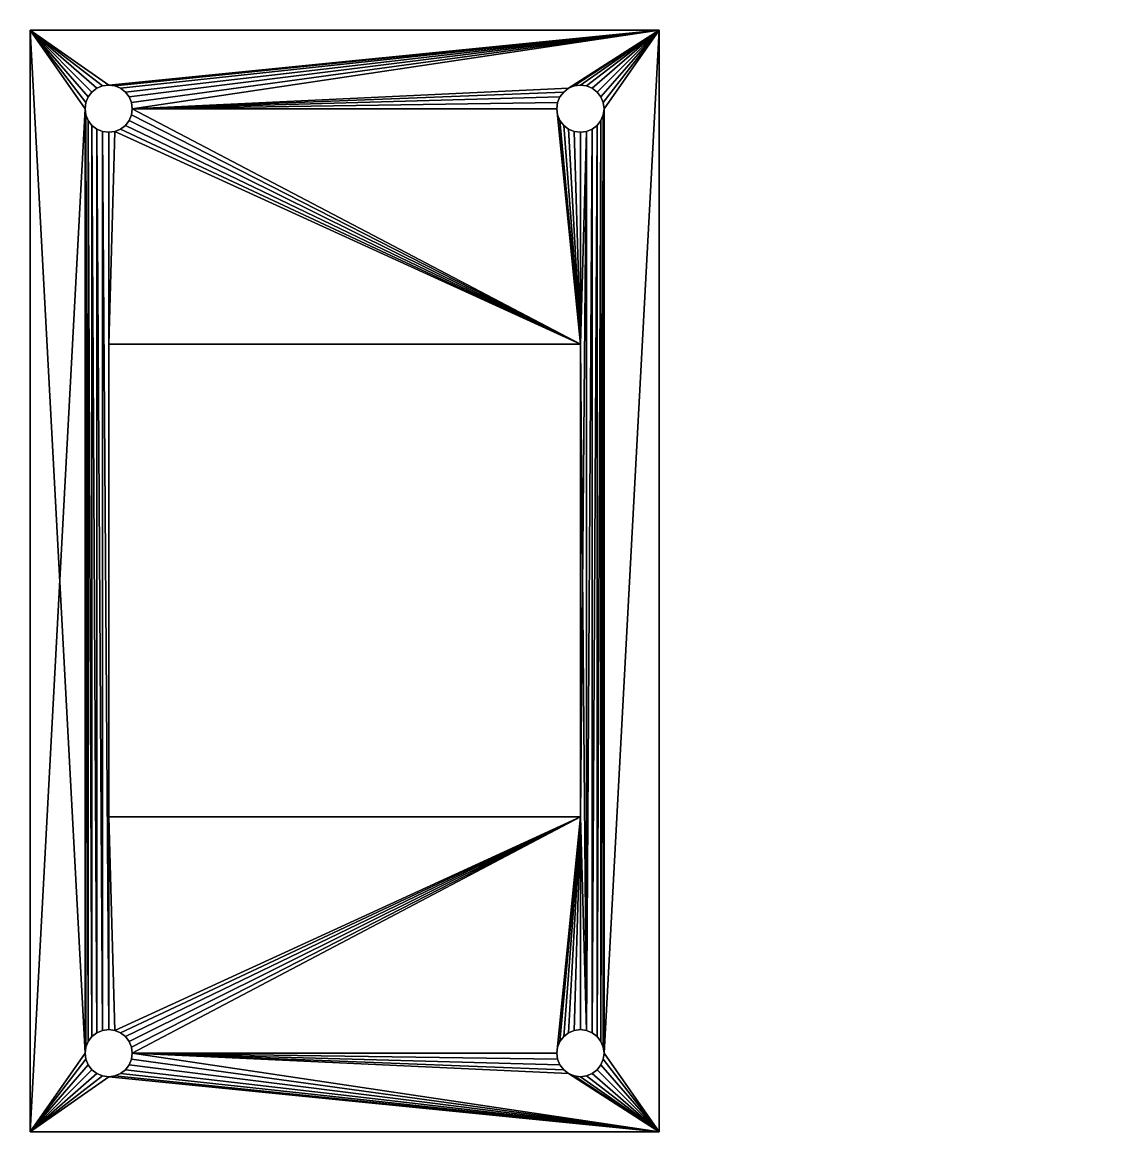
# Model space of a CAD drawing. Header units: metres. Extents: x 0 to 683, y 0 to 667.
# Drawn here: x 613.5 to 682.9, y 213 to 283.5 of the extents above; entities that cross this region are included whole.
import ezdxf

# ---------------------------------------------------------------- set-up
doc = ezdxf.new("R2010")
doc.units = ezdxf.units.M

msp = doc.modelspace()

# ---------------------------------------------------------------- meshes
at = {"layer": 'Extruder Support 2'}
mesh = msp.add_polyface(dxfattribs=at)
corners = [(619.388, 219.449, 0), (619, 233.031, 0), (619, 219.5, 0), (649, 233.031, 0), (619.75, 219.299, 0), (620.061, 219.061, 0), (620.299, 218.75, 0), (620.449, 218.388, 0), (620.5, 218, 0), (647.5, 218, 0), (647.551, 218.388, 0), (647.701, 218.75, 0), (647.939, 219.061, 0), (648.25, 219.299, 0), (648.612, 219.449, 0), (649, 219.5, 0), (649.388, 219.449, 0), (649, 263.064, 0), (649.388, 276.583, 0), (649.75, 276.732, 0), (649.75, 219.299, 0), (650.061, 276.971, 0), (650.061, 219.061, 0), (650.299, 277.281, 0), (650.299, 218.75, 0), (650.449, 277.643, 0), (650.449, 218.388, 0), (650.5, 278.031, 0), (650.5, 218, 0), (614, 213, 0), (617.5, 218, 0), (614, 283.031, 0), (617.551, 217.612, 0), (617.701, 217.25, 0), (617.939, 216.939, 0), (618.25, 216.701, 0), (618.612, 216.551, 0), (619, 216.5, 0), (654, 213, 0), (619.388, 216.551, 0), (619.75, 216.701, 0), (620.061, 216.939, 0), (620.299, 217.25, 0), (620.449, 217.612, 0), (648.25, 216.701, 0), (647.939, 216.939, 0), (647.701, 217.25, 0), (647.551, 217.612, 0), (648.612, 216.551, 0), (649, 216.5, 0), (649.388, 216.551, 0), (649.75, 216.701, 0), (650.061, 216.939, 0), (650.299, 217.25, 0), (650.449, 217.612, 0), (619, 279.531, 0), (654, 283.031, 0), (618.612, 279.48, 0), (618.25, 279.331, 0), (617.939, 279.092, 0), (617.701, 278.781, 0), (617.551, 278.42, 0), (617.5, 278.031, 0), (619.388, 279.48, 0), (619.75, 279.331, 0), (620.061, 279.092, 0), (620.299, 278.781, 0), (620.449, 278.42, 0), (620.5, 278.031, 0), (648.25, 279.331, 0), (647.939, 279.092, 0), (647.701, 278.781, 0), (647.551, 278.42, 0), (647.5, 278.031, 0), (648.612, 279.48, 0), (649, 279.531, 0), (649.388, 279.48, 0), (649.75, 279.331, 0), (650.061, 279.092, 0), (650.299, 278.781, 0), (650.449, 278.42, 0), (617.551, 218.388, 0), (617.551, 277.643, 0), (617.701, 218.75, 0), (617.701, 277.281, 0), (617.939, 219.061, 0), (617.939, 276.971, 0), (618.25, 219.299, 0), (618.25, 276.732, 0), (618.612, 219.449, 0), (618.612, 276.583, 0), (619, 276.531, 0), (619, 263.064, 0), (619.388, 276.583, 0), (619.75, 276.732, 0), (620.061, 276.971, 0), (620.299, 277.281, 0), (620.449, 277.643, 0), (647.551, 277.643, 0), (647.701, 277.281, 0), (647.939, 276.971, 0), (648.25, 276.732, 0), (648.612, 276.583, 0), (649, 276.531, 0)]
mesh.append_faces([[corners[k] for k in face] for face in [(0, 1, 2), (1, 0, 3), (3, 16, 17), (18, 16, 19), (19, 20, 21), (21, 22, 23), (23, 24, 25), (25, 26, 27), (29, 30, 31), (30, 29, 32), (32, 29, 33), (33, 29, 34), (34, 29, 35), (35, 29, 36), (36, 29, 37), (37, 38, 39), (39, 38, 40), (40, 38, 41), (41, 38, 42), (42, 38, 43), (43, 38, 8), (44, 38, 48), (48, 38, 49), (49, 38, 50), (50, 38, 51), (51, 38, 52), (52, 38, 53), (53, 38, 54), (54, 38, 28), (31, 55, 56), (55, 31, 57), (57, 31, 58), (58, 31, 59), (59, 31, 60), (60, 31, 61), (61, 31, 62), (69, 68, 70), (70, 68, 71), (71, 68, 72), (72, 68, 73), (56, 28, 38), (81, 62, 30), (62, 81, 82), (82, 83, 84), (84, 85, 86), (86, 87, 88), (88, 89, 90), (90, 2, 91), (91, 92, 93), (92, 2, 1), (93, 17, 94), (94, 17, 95), (95, 17, 96), (96, 17, 97), (97, 17, 68), (73, 17, 98), (98, 17, 99), (99, 17, 100), (100, 17, 101), (101, 17, 102), (102, 17, 103), (103, 17, 18)]], dxfattribs={"vtx0": -1, "vtx1": -1})
mesh.append_faces([[corners[k] for k in face] for face in [(3, 8, 9), (17, 16, 18), (8, 38, 44), (62, 31, 30), (56, 68, 69), (56, 27, 28), (91, 2, 92), (68, 17, 73)]], dxfattribs={"vtx0": -1, "vtx1": -1, "vtx2": -1})
mesh.append_faces([[corners[k] for k in face] for face in [(3, 0, 4), (3, 4, 5), (3, 5, 6), (3, 6, 7), (3, 7, 8), (3, 9, 10), (3, 10, 11), (3, 11, 12), (3, 12, 13), (3, 13, 14), (3, 14, 15), (3, 15, 16), (19, 16, 20), (21, 20, 22), (23, 22, 24), (25, 24, 26), (27, 26, 28), (37, 29, 38), (8, 44, 45), (8, 45, 46), (8, 46, 47), (8, 47, 9), (56, 55, 63), (56, 63, 64), (56, 64, 65), (56, 65, 66), (56, 66, 67), (56, 67, 68), (56, 69, 74), (56, 74, 75), (56, 75, 76), (56, 76, 77), (56, 77, 78), (56, 78, 79), (56, 79, 80), (56, 80, 27), (82, 81, 83), (84, 83, 85), (86, 85, 87), (88, 87, 89), (90, 89, 2), (93, 92, 17)]], dxfattribs={"vtx0": -1, "vtx2": -1})
mesh = msp.add_polyface(dxfattribs=at)
corners = [(617.5, 278.031, -10), (617.551, 218.388, -10), (617.5, 218, -10), (617.551, 277.643, -10), (617.701, 218.75, -10), (617.701, 277.281, -10), (617.939, 219.061, -10), (617.939, 276.971, -10), (618.25, 219.299, -10), (618.25, 276.732, -10), (618.612, 219.449, -10), (618.612, 276.583, -10), (619, 219.5, -10), (619, 276.531, -10), (619, 263.064, -10), (619.388, 276.583, -10), (649, 263.064, -10), (619.75, 276.732, -10), (620.061, 276.971, -10), (620.299, 277.281, -10), (620.449, 277.643, -10), (620.5, 278.031, -10), (647.5, 278.031, -10), (647.551, 277.643, -10), (647.701, 277.281, -10), (647.939, 276.971, -10), (648.25, 276.732, -10), (648.612, 276.583, -10), (649, 276.531, -10), (649.388, 276.583, -10), (649, 233.031, -10), (614, 283.031, -10), (614, 213, -10), (617.551, 278.42, -10), (617.701, 278.781, -10), (617.939, 279.092, -10), (618.25, 279.331, -10), (618.612, 279.48, -10), (619, 279.531, -10), (654, 283.031, -10), (619.388, 279.48, -10), (619.75, 279.331, -10), (620.061, 279.092, -10), (620.299, 278.781, -10), (620.449, 278.42, -10), (648.25, 279.331, -10), (647.939, 279.092, -10), (647.701, 278.781, -10), (647.551, 278.42, -10), (648.612, 279.48, -10), (649, 279.531, -10), (649.388, 279.48, -10), (649.75, 279.331, -10), (650.061, 279.092, -10), (650.299, 278.781, -10), (650.449, 278.42, -10), (650.5, 278.031, -10), (650.5, 218, -10), (619, 216.5, -10), (654, 213, -10), (618.612, 216.551, -10), (618.25, 216.701, -10), (617.939, 216.939, -10), (617.701, 217.25, -10), (617.551, 217.612, -10), (619.388, 216.551, -10), (619.75, 216.701, -10), (620.061, 216.939, -10), (620.299, 217.25, -10), (620.449, 217.612, -10), (620.5, 218, -10), (648.25, 216.701, -10), (647.939, 216.939, -10), (647.701, 217.25, -10), (647.551, 217.612, -10), (647.5, 218, -10), (648.612, 216.551, -10), (649, 216.5, -10), (649.388, 216.551, -10), (649.75, 216.701, -10), (650.061, 216.939, -10), (650.299, 217.25, -10), (650.449, 217.612, -10), (619, 233.031, -10), (619.388, 219.449, -10), (619.75, 219.299, -10), (620.061, 219.061, -10), (620.299, 218.75, -10), (620.449, 218.388, -10), (647.551, 218.388, -10), (647.701, 218.75, -10), (647.939, 219.061, -10), (648.25, 219.299, -10), (648.612, 219.449, -10), (649, 219.5, -10), (649.388, 219.449, -10), (649.75, 276.732, -10), (649.75, 219.299, -10), (650.061, 276.971, -10), (650.061, 219.061, -10), (650.299, 277.281, -10), (650.299, 218.75, -10), (650.449, 277.643, -10), (650.449, 218.388, -10)]
mesh.append_faces([[corners[k] for k in face] for face in [(1, 3, 4), (4, 5, 6), (6, 7, 8), (8, 9, 10), (10, 11, 12), (14, 15, 16), (16, 29, 30), (31, 0, 32), (0, 31, 33), (33, 31, 34), (34, 31, 35), (35, 31, 36), (36, 31, 37), (37, 31, 38), (38, 39, 40), (40, 39, 41), (41, 39, 42), (42, 39, 43), (43, 39, 44), (44, 39, 21), (45, 39, 49), (49, 39, 50), (50, 39, 51), (51, 39, 52), (52, 39, 53), (53, 39, 54), (54, 39, 55), (55, 39, 56), (32, 58, 59), (58, 32, 60), (60, 32, 61), (61, 32, 62), (62, 32, 63), (63, 32, 64), (64, 32, 2), (71, 70, 72), (72, 70, 73), (73, 70, 74), (74, 70, 75), (59, 57, 39), (12, 83, 84), (83, 12, 14), (84, 30, 85), (85, 30, 86), (86, 30, 87), (87, 30, 88), (88, 30, 70), (75, 30, 89), (89, 30, 90), (90, 30, 91), (91, 30, 92), (92, 30, 93), (93, 30, 94), (94, 30, 95), (95, 96, 97), (97, 98, 99), (99, 100, 101), (101, 102, 103), (103, 56, 57)]], dxfattribs={"vtx0": -1, "vtx1": -1})
mesh.append_faces([[corners[k] for k in face] for face in [(12, 13, 14), (16, 21, 22), (32, 0, 2), (21, 39, 45), (56, 39, 57), (59, 70, 71), (70, 30, 75), (95, 30, 29)]], dxfattribs={"vtx0": -1, "vtx1": -1, "vtx2": -1})
mesh.append_faces([[corners[k] for k in face] for face in [(0, 1, 2), (1, 0, 3), (4, 3, 5), (6, 5, 7), (8, 7, 9), (10, 9, 11), (12, 11, 13), (14, 13, 15), (16, 15, 17), (16, 17, 18), (16, 18, 19), (16, 19, 20), (16, 20, 21), (16, 22, 23), (16, 23, 24), (16, 24, 25), (16, 25, 26), (16, 26, 27), (16, 27, 28), (16, 28, 29), (38, 31, 39), (21, 45, 46), (21, 46, 47), (21, 47, 48), (21, 48, 22), (59, 58, 65), (59, 65, 66), (59, 66, 67), (59, 67, 68), (59, 68, 69), (59, 69, 70), (59, 71, 76), (59, 76, 77), (59, 77, 78), (59, 78, 79), (59, 79, 80), (59, 80, 81), (59, 81, 82), (59, 82, 57), (84, 83, 30), (95, 29, 96), (97, 96, 98), (99, 98, 100), (101, 100, 102), (103, 102, 56)]], dxfattribs={"vtx0": -1, "vtx2": -1})
mesh = msp.add_polyface(dxfattribs=at)
corners = [(614, 283.031, -10), (654, 283.031, 0), (654, 283.031, -10), (614, 283.031, 0)]
mesh.append_faces([[corners[k] for k in face] for face in [(0, 1, 2), (1, 0, 3)]], dxfattribs={"vtx0": -1})
mesh = msp.add_polyface(dxfattribs=at)
corners = [(614, 283.031, 0), (614, 213, -10), (614, 213, 0), (614, 283.031, -10)]
mesh.append_faces([[corners[k] for k in face] for face in [(0, 1, 2), (1, 0, 3)]], dxfattribs={"vtx0": -1})
mesh = msp.add_polyface(dxfattribs=at)
corners = [(654, 213, -10), (654, 283.031, 0), (654, 213, 0), (654, 283.031, -10)]
mesh.append_faces([[corners[k] for k in face] for face in [(0, 1, 2), (1, 0, 3)]], dxfattribs={"vtx0": -1})
mesh = msp.add_polyface(dxfattribs=at)
corners = [(618.25, 279.331, 0), (617.939, 279.092, -10), (618.25, 279.331, -10), (617.939, 279.092, 0)]
mesh.append_faces([[corners[k] for k in face] for face in [(0, 1, 2), (1, 0, 3)]], dxfattribs={"vtx0": -1})
mesh = msp.add_polyface(dxfattribs=at)
corners = [(618.612, 279.48, 0), (618.25, 279.331, -10), (618.612, 279.48, -10), (618.25, 279.331, 0)]
mesh.append_faces([[corners[k] for k in face] for face in [(0, 1, 2), (1, 0, 3)]], dxfattribs={"vtx0": -1})
mesh = msp.add_polyface(dxfattribs=at)
corners = [(619, 279.531, 0), (618.612, 279.48, -10), (619, 279.531, -10), (618.612, 279.48, 0)]
mesh.append_faces([[corners[k] for k in face] for face in [(0, 1, 2), (1, 0, 3)]], dxfattribs={"vtx0": -1})
mesh = msp.add_polyface(dxfattribs=at)
corners = [(619.388, 279.48, 0), (619, 279.531, -10), (619.388, 279.48, -10), (619, 279.531, 0)]
mesh.append_faces([[corners[k] for k in face] for face in [(0, 1, 2), (1, 0, 3)]], dxfattribs={"vtx0": -1})
mesh = msp.add_polyface(dxfattribs=at)
corners = [(619.75, 279.331, 0), (619.388, 279.48, -10), (619.75, 279.331, -10), (619.388, 279.48, 0)]
mesh.append_faces([[corners[k] for k in face] for face in [(0, 1, 2), (1, 0, 3)]], dxfattribs={"vtx0": -1})
mesh = msp.add_polyface(dxfattribs=at)
corners = [(620.061, 279.092, 0), (619.75, 279.331, -10), (620.061, 279.092, -10), (619.75, 279.331, 0)]
mesh.append_faces([[corners[k] for k in face] for face in [(0, 1, 2), (1, 0, 3)]], dxfattribs={"vtx0": -1})
mesh = msp.add_polyface(dxfattribs=at)
corners = [(648.25, 279.331, 0), (647.939, 279.092, -10), (648.25, 279.331, -10), (647.939, 279.092, 0)]
mesh.append_faces([[corners[k] for k in face] for face in [(0, 1, 2), (1, 0, 3)]], dxfattribs={"vtx0": -1})
mesh = msp.add_polyface(dxfattribs=at)
corners = [(648.612, 279.48, 0), (648.25, 279.331, -10), (648.612, 279.48, -10), (648.25, 279.331, 0)]
mesh.append_faces([[corners[k] for k in face] for face in [(0, 1, 2), (1, 0, 3)]], dxfattribs={"vtx0": -1})
mesh = msp.add_polyface(dxfattribs=at)
corners = [(649, 279.531, 0), (648.612, 279.48, -10), (649, 279.531, -10), (648.612, 279.48, 0)]
mesh.append_faces([[corners[k] for k in face] for face in [(0, 1, 2), (1, 0, 3)]], dxfattribs={"vtx0": -1})
mesh = msp.add_polyface(dxfattribs=at)
corners = [(649.388, 279.48, 0), (649, 279.531, -10), (649.388, 279.48, -10), (649, 279.531, 0)]
mesh.append_faces([[corners[k] for k in face] for face in [(0, 1, 2), (1, 0, 3)]], dxfattribs={"vtx0": -1})
mesh = msp.add_polyface(dxfattribs=at)
corners = [(649.75, 279.331, 0), (649.388, 279.48, -10), (649.75, 279.331, -10), (649.388, 279.48, 0)]
mesh.append_faces([[corners[k] for k in face] for face in [(0, 1, 2), (1, 0, 3)]], dxfattribs={"vtx0": -1})
mesh = msp.add_polyface(dxfattribs=at)
corners = [(650.061, 279.092, 0), (649.75, 279.331, -10), (650.061, 279.092, -10), (649.75, 279.331, 0)]
mesh.append_faces([[corners[k] for k in face] for face in [(0, 1, 2), (1, 0, 3)]], dxfattribs={"vtx0": -1})
mesh = msp.add_polyface(dxfattribs=at)
corners = [(617.551, 278.42, -10), (617.701, 278.781, 0), (617.551, 278.42, 0), (617.701, 278.781, -10)]
mesh.append_faces([[corners[k] for k in face] for face in [(0, 1, 2), (1, 0, 3)]], dxfattribs={"vtx0": -1})
mesh = msp.add_polyface(dxfattribs=at)
corners = [(617.701, 278.781, -10), (617.939, 279.092, 0), (617.701, 278.781, 0), (617.939, 279.092, -10)]
mesh.append_faces([[corners[k] for k in face] for face in [(0, 1, 2), (1, 0, 3)]], dxfattribs={"vtx0": -1})
mesh = msp.add_polyface(dxfattribs=at)
corners = [(620.061, 279.092, 0), (620.299, 278.781, -10), (620.299, 278.781, 0), (620.061, 279.092, -10)]
mesh.append_faces([[corners[k] for k in face] for face in [(0, 1, 2), (1, 0, 3)]], dxfattribs={"vtx0": -1})
mesh = msp.add_polyface(dxfattribs=at)
corners = [(620.299, 278.781, 0), (620.449, 278.42, -10), (620.449, 278.42, 0), (620.299, 278.781, -10)]
mesh.append_faces([[corners[k] for k in face] for face in [(0, 1, 2), (1, 0, 3)]], dxfattribs={"vtx0": -1})
mesh = msp.add_polyface(dxfattribs=at)
corners = [(647.551, 278.42, -10), (647.701, 278.781, 0), (647.551, 278.42, 0), (647.701, 278.781, -10)]
mesh.append_faces([[corners[k] for k in face] for face in [(0, 1, 2), (1, 0, 3)]], dxfattribs={"vtx0": -1})
mesh = msp.add_polyface(dxfattribs=at)
corners = [(647.701, 278.781, -10), (647.939, 279.092, 0), (647.701, 278.781, 0), (647.939, 279.092, -10)]
mesh.append_faces([[corners[k] for k in face] for face in [(0, 1, 2), (1, 0, 3)]], dxfattribs={"vtx0": -1})
mesh = msp.add_polyface(dxfattribs=at)
corners = [(650.061, 279.092, 0), (650.299, 278.781, -10), (650.299, 278.781, 0), (650.061, 279.092, -10)]
mesh.append_faces([[corners[k] for k in face] for face in [(0, 1, 2), (1, 0, 3)]], dxfattribs={"vtx0": -1})
mesh = msp.add_polyface(dxfattribs=at)
corners = [(650.299, 278.781, 0), (650.449, 278.42, -10), (650.449, 278.42, 0), (650.299, 278.781, -10)]
mesh.append_faces([[corners[k] for k in face] for face in [(0, 1, 2), (1, 0, 3)]], dxfattribs={"vtx0": -1})
mesh = msp.add_polyface(dxfattribs=at)
corners = [(617.5, 278.031, -10), (617.551, 278.42, 0), (617.5, 278.031, 0), (617.551, 278.42, -10)]
mesh.append_faces([[corners[k] for k in face] for face in [(0, 1, 2), (1, 0, 3)]], dxfattribs={"vtx0": -1})
mesh = msp.add_polyface(dxfattribs=at)
corners = [(617.551, 277.643, -10), (617.5, 278.031, 0), (617.551, 277.643, 0), (617.5, 278.031, -10)]
mesh.append_faces([[corners[k] for k in face] for face in [(0, 1, 2), (1, 0, 3)]], dxfattribs={"vtx0": -1})
mesh = msp.add_polyface(dxfattribs=at)
corners = [(620.449, 278.42, 0), (620.5, 278.031, -10), (620.5, 278.031, 0), (620.449, 278.42, -10)]
mesh.append_faces([[corners[k] for k in face] for face in [(0, 1, 2), (1, 0, 3)]], dxfattribs={"vtx0": -1})
mesh = msp.add_polyface(dxfattribs=at)
corners = [(620.5, 278.031, 0), (620.449, 277.643, -10), (620.449, 277.643, 0), (620.5, 278.031, -10)]
mesh.append_faces([[corners[k] for k in face] for face in [(0, 1, 2), (1, 0, 3)]], dxfattribs={"vtx0": -1})
mesh = msp.add_polyface(dxfattribs=at)
corners = [(647.5, 278.031, -10), (647.551, 278.42, 0), (647.5, 278.031, 0), (647.551, 278.42, -10)]
mesh.append_faces([[corners[k] for k in face] for face in [(0, 1, 2), (1, 0, 3)]], dxfattribs={"vtx0": -1})
mesh = msp.add_polyface(dxfattribs=at)
corners = [(647.551, 277.643, -10), (647.5, 278.031, 0), (647.551, 277.643, 0), (647.5, 278.031, -10)]
mesh.append_faces([[corners[k] for k in face] for face in [(0, 1, 2), (1, 0, 3)]], dxfattribs={"vtx0": -1})
mesh = msp.add_polyface(dxfattribs=at)
corners = [(650.449, 278.42, 0), (650.5, 278.031, -10), (650.5, 278.031, 0), (650.449, 278.42, -10)]
mesh.append_faces([[corners[k] for k in face] for face in [(0, 1, 2), (1, 0, 3)]], dxfattribs={"vtx0": -1})
mesh = msp.add_polyface(dxfattribs=at)
corners = [(650.5, 278.031, 0), (650.449, 277.643, -10), (650.449, 277.643, 0), (650.5, 278.031, -10)]
mesh.append_faces([[corners[k] for k in face] for face in [(0, 1, 2), (1, 0, 3)]], dxfattribs={"vtx0": -1})
mesh = msp.add_polyface(dxfattribs=at)
corners = [(617.701, 277.281, -10), (617.551, 277.643, 0), (617.701, 277.281, 0), (617.551, 277.643, -10)]
mesh.append_faces([[corners[k] for k in face] for face in [(0, 1, 2), (1, 0, 3)]], dxfattribs={"vtx0": -1})
mesh = msp.add_polyface(dxfattribs=at)
corners = [(617.939, 276.971, -10), (617.701, 277.281, 0), (617.939, 276.971, 0), (617.701, 277.281, -10)]
mesh.append_faces([[corners[k] for k in face] for face in [(0, 1, 2), (1, 0, 3)]], dxfattribs={"vtx0": -1})
mesh = msp.add_polyface(dxfattribs=at)
corners = [(620.299, 277.281, 0), (620.061, 276.971, -10), (620.061, 276.971, 0), (620.299, 277.281, -10)]
mesh.append_faces([[corners[k] for k in face] for face in [(0, 1, 2), (1, 0, 3)]], dxfattribs={"vtx0": -1})
mesh = msp.add_polyface(dxfattribs=at)
corners = [(620.449, 277.643, 0), (620.299, 277.281, -10), (620.299, 277.281, 0), (620.449, 277.643, -10)]
mesh.append_faces([[corners[k] for k in face] for face in [(0, 1, 2), (1, 0, 3)]], dxfattribs={"vtx0": -1})
mesh = msp.add_polyface(dxfattribs=at)
corners = [(647.701, 277.281, -10), (647.551, 277.643, 0), (647.701, 277.281, 0), (647.551, 277.643, -10)]
mesh.append_faces([[corners[k] for k in face] for face in [(0, 1, 2), (1, 0, 3)]], dxfattribs={"vtx0": -1})
mesh = msp.add_polyface(dxfattribs=at)
corners = [(647.939, 276.971, -10), (647.701, 277.281, 0), (647.939, 276.971, 0), (647.701, 277.281, -10)]
mesh.append_faces([[corners[k] for k in face] for face in [(0, 1, 2), (1, 0, 3)]], dxfattribs={"vtx0": -1})
mesh = msp.add_polyface(dxfattribs=at)
corners = [(650.299, 277.281, 0), (650.061, 276.971, -10), (650.061, 276.971, 0), (650.299, 277.281, -10)]
mesh.append_faces([[corners[k] for k in face] for face in [(0, 1, 2), (1, 0, 3)]], dxfattribs={"vtx0": -1})
mesh = msp.add_polyface(dxfattribs=at)
corners = [(650.449, 277.643, 0), (650.299, 277.281, -10), (650.299, 277.281, 0), (650.449, 277.643, -10)]
mesh.append_faces([[corners[k] for k in face] for face in [(0, 1, 2), (1, 0, 3)]], dxfattribs={"vtx0": -1})
mesh = msp.add_polyface(dxfattribs=at)
corners = [(617.939, 276.971, -10), (618.25, 276.732, 0), (618.25, 276.732, -10), (617.939, 276.971, 0)]
mesh.append_faces([[corners[k] for k in face] for face in [(0, 1, 2), (1, 0, 3)]], dxfattribs={"vtx0": -1})
mesh = msp.add_polyface(dxfattribs=at)
corners = [(618.25, 276.732, -10), (618.612, 276.583, 0), (618.612, 276.583, -10), (618.25, 276.732, 0)]
mesh.append_faces([[corners[k] for k in face] for face in [(0, 1, 2), (1, 0, 3)]], dxfattribs={"vtx0": -1})
mesh = msp.add_polyface(dxfattribs=at)
corners = [(618.612, 276.583, -10), (619, 276.531, 0), (619, 276.531, -10), (618.612, 276.583, 0)]
mesh.append_faces([[corners[k] for k in face] for face in [(0, 1, 2), (1, 0, 3)]], dxfattribs={"vtx0": -1})
mesh = msp.add_polyface(dxfattribs=at)
corners = [(619, 276.531, -10), (619.388, 276.583, 0), (619.388, 276.583, -10), (619, 276.531, 0)]
mesh.append_faces([[corners[k] for k in face] for face in [(0, 1, 2), (1, 0, 3)]], dxfattribs={"vtx0": -1})
mesh = msp.add_polyface(dxfattribs=at)
corners = [(619.388, 276.583, -10), (619.75, 276.732, 0), (619.75, 276.732, -10), (619.388, 276.583, 0)]
mesh.append_faces([[corners[k] for k in face] for face in [(0, 1, 2), (1, 0, 3)]], dxfattribs={"vtx0": -1})
mesh = msp.add_polyface(dxfattribs=at)
corners = [(619.75, 276.732, -10), (620.061, 276.971, 0), (620.061, 276.971, -10), (619.75, 276.732, 0)]
mesh.append_faces([[corners[k] for k in face] for face in [(0, 1, 2), (1, 0, 3)]], dxfattribs={"vtx0": -1})
mesh = msp.add_polyface(dxfattribs=at)
corners = [(647.939, 276.971, -10), (648.25, 276.732, 0), (648.25, 276.732, -10), (647.939, 276.971, 0)]
mesh.append_faces([[corners[k] for k in face] for face in [(0, 1, 2), (1, 0, 3)]], dxfattribs={"vtx0": -1})
mesh = msp.add_polyface(dxfattribs=at)
corners = [(648.25, 276.732, -10), (648.612, 276.583, 0), (648.612, 276.583, -10), (648.25, 276.732, 0)]
mesh.append_faces([[corners[k] for k in face] for face in [(0, 1, 2), (1, 0, 3)]], dxfattribs={"vtx0": -1})
mesh = msp.add_polyface(dxfattribs=at)
corners = [(648.612, 276.583, -10), (649, 276.531, 0), (649, 276.531, -10), (648.612, 276.583, 0)]
mesh.append_faces([[corners[k] for k in face] for face in [(0, 1, 2), (1, 0, 3)]], dxfattribs={"vtx0": -1})
mesh = msp.add_polyface(dxfattribs=at)
corners = [(649, 276.531, -10), (649.388, 276.583, 0), (649.388, 276.583, -10), (649, 276.531, 0)]
mesh.append_faces([[corners[k] for k in face] for face in [(0, 1, 2), (1, 0, 3)]], dxfattribs={"vtx0": -1})
mesh = msp.add_polyface(dxfattribs=at)
corners = [(649.388, 276.583, -10), (649.75, 276.732, 0), (649.75, 276.732, -10), (649.388, 276.583, 0)]
mesh.append_faces([[corners[k] for k in face] for face in [(0, 1, 2), (1, 0, 3)]], dxfattribs={"vtx0": -1})
mesh = msp.add_polyface(dxfattribs=at)
corners = [(649.75, 276.732, -10), (650.061, 276.971, 0), (650.061, 276.971, -10), (649.75, 276.732, 0)]
mesh.append_faces([[corners[k] for k in face] for face in [(0, 1, 2), (1, 0, 3)]], dxfattribs={"vtx0": -1})
mesh = msp.add_polyface(dxfattribs=at)
corners = [(649, 263.064, 0), (619, 263.064, -10), (649, 263.064, -10), (619, 263.064, 0)]
mesh.append_faces([[corners[k] for k in face] for face in [(0, 1, 2), (1, 0, 3)]], dxfattribs={"vtx0": -1})
mesh = msp.add_polyface(dxfattribs=at)
corners = [(619, 233.031, -10), (619, 263.064, 0), (619, 233.031, 0), (619, 263.064, -10)]
mesh.append_faces([[corners[k] for k in face] for face in [(0, 1, 2), (1, 0, 3)]], dxfattribs={"vtx0": -1})
mesh = msp.add_polyface(dxfattribs=at)
corners = [(649, 263.064, 0), (649, 233.031, -10), (649, 233.031, 0), (649, 263.064, -10)]
mesh.append_faces([[corners[k] for k in face] for face in [(0, 1, 2), (1, 0, 3)]], dxfattribs={"vtx0": -1})
mesh = msp.add_polyface(dxfattribs=at)
corners = [(619, 233.031, -10), (649, 233.031, 0), (649, 233.031, -10), (619, 233.031, 0)]
mesh.append_faces([[corners[k] for k in face] for face in [(0, 1, 2), (1, 0, 3)]], dxfattribs={"vtx0": -1})
mesh = msp.add_polyface(dxfattribs=at)
corners = [(618.612, 219.449, 0), (618.25, 219.299, -10), (618.612, 219.449, -10), (618.25, 219.299, 0)]
mesh.append_faces([[corners[k] for k in face] for face in [(0, 1, 2), (1, 0, 3)]], dxfattribs={"vtx0": -1})
mesh = msp.add_polyface(dxfattribs=at)
corners = [(619, 219.5, 0), (618.612, 219.449, -10), (619, 219.5, -10), (618.612, 219.449, 0)]
mesh.append_faces([[corners[k] for k in face] for face in [(0, 1, 2), (1, 0, 3)]], dxfattribs={"vtx0": -1})
mesh = msp.add_polyface(dxfattribs=at)
corners = [(619.388, 219.449, 0), (619, 219.5, -10), (619.388, 219.449, -10), (619, 219.5, 0)]
mesh.append_faces([[corners[k] for k in face] for face in [(0, 1, 2), (1, 0, 3)]], dxfattribs={"vtx0": -1})
mesh = msp.add_polyface(dxfattribs=at)
corners = [(619.75, 219.299, 0), (619.388, 219.449, -10), (619.75, 219.299, -10), (619.388, 219.449, 0)]
mesh.append_faces([[corners[k] for k in face] for face in [(0, 1, 2), (1, 0, 3)]], dxfattribs={"vtx0": -1})
mesh = msp.add_polyface(dxfattribs=at)
corners = [(648.612, 219.449, 0), (648.25, 219.299, -10), (648.612, 219.449, -10), (648.25, 219.299, 0)]
mesh.append_faces([[corners[k] for k in face] for face in [(0, 1, 2), (1, 0, 3)]], dxfattribs={"vtx0": -1})
mesh = msp.add_polyface(dxfattribs=at)
corners = [(649, 219.5, 0), (648.612, 219.449, -10), (649, 219.5, -10), (648.612, 219.449, 0)]
mesh.append_faces([[corners[k] for k in face] for face in [(0, 1, 2), (1, 0, 3)]], dxfattribs={"vtx0": -1})
mesh = msp.add_polyface(dxfattribs=at)
corners = [(649.388, 219.449, 0), (649, 219.5, -10), (649.388, 219.449, -10), (649, 219.5, 0)]
mesh.append_faces([[corners[k] for k in face] for face in [(0, 1, 2), (1, 0, 3)]], dxfattribs={"vtx0": -1})
mesh = msp.add_polyface(dxfattribs=at)
corners = [(649.75, 219.299, 0), (649.388, 219.449, -10), (649.75, 219.299, -10), (649.388, 219.449, 0)]
mesh.append_faces([[corners[k] for k in face] for face in [(0, 1, 2), (1, 0, 3)]], dxfattribs={"vtx0": -1})
mesh = msp.add_polyface(dxfattribs=at)
corners = [(617.551, 218.388, -10), (617.701, 218.75, 0), (617.551, 218.388, 0), (617.701, 218.75, -10)]
mesh.append_faces([[corners[k] for k in face] for face in [(0, 1, 2), (1, 0, 3)]], dxfattribs={"vtx0": -1})
mesh = msp.add_polyface(dxfattribs=at)
corners = [(617.701, 218.75, -10), (617.939, 219.061, 0), (617.701, 218.75, 0), (617.939, 219.061, -10)]
mesh.append_faces([[corners[k] for k in face] for face in [(0, 1, 2), (1, 0, 3)]], dxfattribs={"vtx0": -1})
mesh = msp.add_polyface(dxfattribs=at)
corners = [(618.25, 219.299, 0), (617.939, 219.061, -10), (618.25, 219.299, -10), (617.939, 219.061, 0)]
mesh.append_faces([[corners[k] for k in face] for face in [(0, 1, 2), (1, 0, 3)]], dxfattribs={"vtx0": -1})
mesh = msp.add_polyface(dxfattribs=at)
corners = [(620.061, 219.061, 0), (619.75, 219.299, -10), (620.061, 219.061, -10), (619.75, 219.299, 0)]
mesh.append_faces([[corners[k] for k in face] for face in [(0, 1, 2), (1, 0, 3)]], dxfattribs={"vtx0": -1})
mesh = msp.add_polyface(dxfattribs=at)
corners = [(620.061, 219.061, 0), (620.299, 218.75, -10), (620.299, 218.75, 0), (620.061, 219.061, -10)]
mesh.append_faces([[corners[k] for k in face] for face in [(0, 1, 2), (1, 0, 3)]], dxfattribs={"vtx0": -1})
mesh = msp.add_polyface(dxfattribs=at)
corners = [(620.299, 218.75, 0), (620.449, 218.388, -10), (620.449, 218.388, 0), (620.299, 218.75, -10)]
mesh.append_faces([[corners[k] for k in face] for face in [(0, 1, 2), (1, 0, 3)]], dxfattribs={"vtx0": -1})
mesh = msp.add_polyface(dxfattribs=at)
corners = [(647.551, 218.388, -10), (647.701, 218.75, 0), (647.551, 218.388, 0), (647.701, 218.75, -10)]
mesh.append_faces([[corners[k] for k in face] for face in [(0, 1, 2), (1, 0, 3)]], dxfattribs={"vtx0": -1})
mesh = msp.add_polyface(dxfattribs=at)
corners = [(647.701, 218.75, -10), (647.939, 219.061, 0), (647.701, 218.75, 0), (647.939, 219.061, -10)]
mesh.append_faces([[corners[k] for k in face] for face in [(0, 1, 2), (1, 0, 3)]], dxfattribs={"vtx0": -1})
mesh = msp.add_polyface(dxfattribs=at)
corners = [(648.25, 219.299, 0), (647.939, 219.061, -10), (648.25, 219.299, -10), (647.939, 219.061, 0)]
mesh.append_faces([[corners[k] for k in face] for face in [(0, 1, 2), (1, 0, 3)]], dxfattribs={"vtx0": -1})
mesh = msp.add_polyface(dxfattribs=at)
corners = [(650.061, 219.061, 0), (649.75, 219.299, -10), (650.061, 219.061, -10), (649.75, 219.299, 0)]
mesh.append_faces([[corners[k] for k in face] for face in [(0, 1, 2), (1, 0, 3)]], dxfattribs={"vtx0": -1})
mesh = msp.add_polyface(dxfattribs=at)
corners = [(650.061, 219.061, 0), (650.299, 218.75, -10), (650.299, 218.75, 0), (650.061, 219.061, -10)]
mesh.append_faces([[corners[k] for k in face] for face in [(0, 1, 2), (1, 0, 3)]], dxfattribs={"vtx0": -1})
mesh = msp.add_polyface(dxfattribs=at)
corners = [(650.299, 218.75, 0), (650.449, 218.388, -10), (650.449, 218.388, 0), (650.299, 218.75, -10)]
mesh.append_faces([[corners[k] for k in face] for face in [(0, 1, 2), (1, 0, 3)]], dxfattribs={"vtx0": -1})
mesh = msp.add_polyface(dxfattribs=at)
corners = [(617.5, 218, -10), (617.551, 218.388, 0), (617.5, 218, 0), (617.551, 218.388, -10)]
mesh.append_faces([[corners[k] for k in face] for face in [(0, 1, 2), (1, 0, 3)]], dxfattribs={"vtx0": -1})
mesh = msp.add_polyface(dxfattribs=at)
corners = [(617.551, 217.612, -10), (617.5, 218, 0), (617.551, 217.612, 0), (617.5, 218, -10)]
mesh.append_faces([[corners[k] for k in face] for face in [(0, 1, 2), (1, 0, 3)]], dxfattribs={"vtx0": -1})
mesh = msp.add_polyface(dxfattribs=at)
corners = [(620.449, 218.388, 0), (620.5, 218, -10), (620.5, 218, 0), (620.449, 218.388, -10)]
mesh.append_faces([[corners[k] for k in face] for face in [(0, 1, 2), (1, 0, 3)]], dxfattribs={"vtx0": -1})
mesh = msp.add_polyface(dxfattribs=at)
corners = [(620.5, 218, 0), (620.449, 217.612, -10), (620.449, 217.612, 0), (620.5, 218, -10)]
mesh.append_faces([[corners[k] for k in face] for face in [(0, 1, 2), (1, 0, 3)]], dxfattribs={"vtx0": -1})
mesh = msp.add_polyface(dxfattribs=at)
corners = [(647.5, 218, -10), (647.551, 218.388, 0), (647.5, 218, 0), (647.551, 218.388, -10)]
mesh.append_faces([[corners[k] for k in face] for face in [(0, 1, 2), (1, 0, 3)]], dxfattribs={"vtx0": -1})
mesh = msp.add_polyface(dxfattribs=at)
corners = [(647.551, 217.612, -10), (647.5, 218, 0), (647.551, 217.612, 0), (647.5, 218, -10)]
mesh.append_faces([[corners[k] for k in face] for face in [(0, 1, 2), (1, 0, 3)]], dxfattribs={"vtx0": -1})
mesh = msp.add_polyface(dxfattribs=at)
corners = [(650.449, 218.388, 0), (650.5, 218, -10), (650.5, 218, 0), (650.449, 218.388, -10)]
mesh.append_faces([[corners[k] for k in face] for face in [(0, 1, 2), (1, 0, 3)]], dxfattribs={"vtx0": -1})
mesh = msp.add_polyface(dxfattribs=at)
corners = [(650.5, 218, 0), (650.449, 217.612, -10), (650.449, 217.612, 0), (650.5, 218, -10)]
mesh.append_faces([[corners[k] for k in face] for face in [(0, 1, 2), (1, 0, 3)]], dxfattribs={"vtx0": -1})
mesh = msp.add_polyface(dxfattribs=at)
corners = [(617.701, 217.25, -10), (617.551, 217.612, 0), (617.701, 217.25, 0), (617.551, 217.612, -10)]
mesh.append_faces([[corners[k] for k in face] for face in [(0, 1, 2), (1, 0, 3)]], dxfattribs={"vtx0": -1})
mesh = msp.add_polyface(dxfattribs=at)
corners = [(617.939, 216.939, -10), (617.701, 217.25, 0), (617.939, 216.939, 0), (617.701, 217.25, -10)]
mesh.append_faces([[corners[k] for k in face] for face in [(0, 1, 2), (1, 0, 3)]], dxfattribs={"vtx0": -1})
mesh = msp.add_polyface(dxfattribs=at)
corners = [(620.299, 217.25, 0), (620.061, 216.939, -10), (620.061, 216.939, 0), (620.299, 217.25, -10)]
mesh.append_faces([[corners[k] for k in face] for face in [(0, 1, 2), (1, 0, 3)]], dxfattribs={"vtx0": -1})
mesh = msp.add_polyface(dxfattribs=at)
corners = [(620.449, 217.612, 0), (620.299, 217.25, -10), (620.299, 217.25, 0), (620.449, 217.612, -10)]
mesh.append_faces([[corners[k] for k in face] for face in [(0, 1, 2), (1, 0, 3)]], dxfattribs={"vtx0": -1})
mesh = msp.add_polyface(dxfattribs=at)
corners = [(647.701, 217.25, -10), (647.551, 217.612, 0), (647.701, 217.25, 0), (647.551, 217.612, -10)]
mesh.append_faces([[corners[k] for k in face] for face in [(0, 1, 2), (1, 0, 3)]], dxfattribs={"vtx0": -1})
mesh = msp.add_polyface(dxfattribs=at)
corners = [(647.939, 216.939, -10), (647.701, 217.25, 0), (647.939, 216.939, 0), (647.701, 217.25, -10)]
mesh.append_faces([[corners[k] for k in face] for face in [(0, 1, 2), (1, 0, 3)]], dxfattribs={"vtx0": -1})
mesh = msp.add_polyface(dxfattribs=at)
corners = [(650.299, 217.25, 0), (650.061, 216.939, -10), (650.061, 216.939, 0), (650.299, 217.25, -10)]
mesh.append_faces([[corners[k] for k in face] for face in [(0, 1, 2), (1, 0, 3)]], dxfattribs={"vtx0": -1})
mesh = msp.add_polyface(dxfattribs=at)
corners = [(650.449, 217.612, 0), (650.299, 217.25, -10), (650.299, 217.25, 0), (650.449, 217.612, -10)]
mesh.append_faces([[corners[k] for k in face] for face in [(0, 1, 2), (1, 0, 3)]], dxfattribs={"vtx0": -1})
mesh = msp.add_polyface(dxfattribs=at)
corners = [(617.939, 216.939, -10), (618.25, 216.701, 0), (618.25, 216.701, -10), (617.939, 216.939, 0)]
mesh.append_faces([[corners[k] for k in face] for face in [(0, 1, 2), (1, 0, 3)]], dxfattribs={"vtx0": -1})
mesh = msp.add_polyface(dxfattribs=at)
corners = [(618.25, 216.701, -10), (618.612, 216.551, 0), (618.612, 216.551, -10), (618.25, 216.701, 0)]
mesh.append_faces([[corners[k] for k in face] for face in [(0, 1, 2), (1, 0, 3)]], dxfattribs={"vtx0": -1})
mesh = msp.add_polyface(dxfattribs=at)
corners = [(618.612, 216.551, -10), (619, 216.5, 0), (619, 216.5, -10), (618.612, 216.551, 0)]
mesh.append_faces([[corners[k] for k in face] for face in [(0, 1, 2), (1, 0, 3)]], dxfattribs={"vtx0": -1})
mesh = msp.add_polyface(dxfattribs=at)
corners = [(619, 216.5, -10), (619.388, 216.551, 0), (619.388, 216.551, -10), (619, 216.5, 0)]
mesh.append_faces([[corners[k] for k in face] for face in [(0, 1, 2), (1, 0, 3)]], dxfattribs={"vtx0": -1})
mesh = msp.add_polyface(dxfattribs=at)
corners = [(619.388, 216.551, -10), (619.75, 216.701, 0), (619.75, 216.701, -10), (619.388, 216.551, 0)]
mesh.append_faces([[corners[k] for k in face] for face in [(0, 1, 2), (1, 0, 3)]], dxfattribs={"vtx0": -1})
mesh = msp.add_polyface(dxfattribs=at)
corners = [(619.75, 216.701, -10), (620.061, 216.939, 0), (620.061, 216.939, -10), (619.75, 216.701, 0)]
mesh.append_faces([[corners[k] for k in face] for face in [(0, 1, 2), (1, 0, 3)]], dxfattribs={"vtx0": -1})
mesh = msp.add_polyface(dxfattribs=at)
corners = [(647.939, 216.939, -10), (648.25, 216.701, 0), (648.25, 216.701, -10), (647.939, 216.939, 0)]
mesh.append_faces([[corners[k] for k in face] for face in [(0, 1, 2), (1, 0, 3)]], dxfattribs={"vtx0": -1})
mesh = msp.add_polyface(dxfattribs=at)
corners = [(648.25, 216.701, -10), (648.612, 216.551, 0), (648.612, 216.551, -10), (648.25, 216.701, 0)]
mesh.append_faces([[corners[k] for k in face] for face in [(0, 1, 2), (1, 0, 3)]], dxfattribs={"vtx0": -1})
mesh = msp.add_polyface(dxfattribs=at)
corners = [(648.612, 216.551, -10), (649, 216.5, 0), (649, 216.5, -10), (648.612, 216.551, 0)]
mesh.append_faces([[corners[k] for k in face] for face in [(0, 1, 2), (1, 0, 3)]], dxfattribs={"vtx0": -1})
mesh = msp.add_polyface(dxfattribs=at)
corners = [(649, 216.5, -10), (649.388, 216.551, 0), (649.388, 216.551, -10), (649, 216.5, 0)]
mesh.append_faces([[corners[k] for k in face] for face in [(0, 1, 2), (1, 0, 3)]], dxfattribs={"vtx0": -1})
mesh = msp.add_polyface(dxfattribs=at)
corners = [(649.388, 216.551, -10), (649.75, 216.701, 0), (649.75, 216.701, -10), (649.388, 216.551, 0)]
mesh.append_faces([[corners[k] for k in face] for face in [(0, 1, 2), (1, 0, 3)]], dxfattribs={"vtx0": -1})
mesh = msp.add_polyface(dxfattribs=at)
corners = [(649.75, 216.701, -10), (650.061, 216.939, 0), (650.061, 216.939, -10), (649.75, 216.701, 0)]
mesh.append_faces([[corners[k] for k in face] for face in [(0, 1, 2), (1, 0, 3)]], dxfattribs={"vtx0": -1})
mesh = msp.add_polyface(dxfattribs=at)
corners = [(654, 213, 0), (614, 213, -10), (654, 213, -10), (614, 213, 0)]
mesh.append_faces([[corners[k] for k in face] for face in [(0, 1, 2), (1, 0, 3)]], dxfattribs={"vtx0": -1})
at = {"layer": 'mesa'}
mesh = msp.add_polyface(dxfattribs=at)
corners = [(272.921, 666.5), (615.715, 616.5), (662.961, 666.5), (320.127, 616.5), (682.921, 666.5), (485.846, 236.224), (682.921, 640.228), (672.599, 664.735), (672.897, 666.006), (671.983, 663.584), (671.09, 662.632), (669.981, 661.944), (668.731, 661.566), (667.427, 661.525), (666.156, 661.822), (665.005, 662.438), (664.053, 663.331), (663.365, 664.44), (662.987, 665.69), (467.921, 313.522), (472.893, 257.029), (472.587, 258.298), (471.963, 259.444), (471.063, 260.39), (469.949, 261.07), (468.697, 261.439), (467.392, 261.472), (466.124, 261.166), (464.977, 260.541), (464.032, 259.642), (463.351, 258.528), (462.982, 257.276), (462.949, 255.971), (449.996, 236.224), (252.921, 640.228), (271.457, 662.964), (272.251, 664), (272.751, 665.206), (270.421, 662.17), (269.215, 661.67), (267.921, 661.5), (266.627, 661.67), (265.421, 662.17), (264.386, 662.964), (263.591, 664), (263.091, 665.206), (262.921, 666.5), (252.921, 666.5), (470.865, 252.459), (471.811, 253.358), (472.491, 254.472), (472.861, 255.724), (469.719, 251.834), (468.45, 251.528), (467.145, 251.561), (465.893, 251.93), (464.779, 252.61), (463.88, 253.556), (463.255, 254.702), (672.881, 666.5)]
mesh.append_faces([[corners[k] for k in face] for face in [(4, 5, 6), (34, 46, 47)]], dxfattribs={"vtx0": -1})
mesh.append_faces([[corners[k] for k in face] for face in [(0, 1, 2), (1, 0, 3), (7, 4, 8), (20, 19, 21), (21, 19, 22), (22, 19, 23), (23, 19, 24), (24, 19, 25), (25, 19, 26), (26, 3, 27), (27, 3, 28), (28, 3, 29), (29, 3, 30), (30, 3, 31), (31, 3, 32), (33, 3, 34), (35, 3, 36), (36, 3, 37), (37, 3, 0), (5, 48, 33), (48, 5, 49), (49, 5, 50), (50, 5, 51), (51, 5, 20)]], dxfattribs={"vtx0": -1, "vtx1": -1})
mesh.append_faces([[corners[k] for k in face] for face in [(5, 4, 7), (5, 2, 1), (5, 19, 20), (32, 3, 33), (34, 3, 35)]], dxfattribs={"vtx0": -1, "vtx1": -1, "vtx2": -1})
mesh.append_faces([[corners[k] for k in face] for face in [(5, 7, 9), (5, 9, 10), (5, 10, 11), (5, 11, 12), (5, 12, 13), (5, 13, 14), (5, 14, 15), (5, 15, 16), (5, 16, 17), (5, 17, 18), (5, 18, 2), (5, 1, 19), (26, 19, 3), (34, 35, 38), (34, 38, 39), (34, 39, 40), (34, 40, 41), (34, 41, 42), (34, 42, 43), (34, 43, 44), (34, 44, 45), (34, 45, 46), (33, 48, 52), (33, 52, 53), (33, 53, 54), (33, 54, 55), (33, 55, 56), (33, 56, 57), (33, 57, 58), (33, 58, 32)]], dxfattribs={"vtx0": -1, "vtx2": -1})
mesh.append_faces([[corners[k] for k in face] for face in [(59, 8, 4)]], dxfattribs={"vtx1": -1})
mesh = msp.add_polyface(dxfattribs=at)
corners = [(485.846, 236.224, -10), (472.861, 255.724, -10), (472.893, 257.029, -10), (472.491, 254.472, -10), (471.811, 253.358, -10), (470.865, 252.459, -10), (449.996, 236.224, -10), (469.719, 251.834, -10), (468.45, 251.528, -10), (467.145, 251.561, -10), (465.893, 251.93, -10), (464.779, 252.61, -10), (463.88, 253.556, -10), (463.255, 254.702, -10), (462.949, 255.971, -10), (682.921, 666.5, -10), (682.921, 640.228, -10), (672.599, 664.735, -10), (672.897, 666.006, -10), (671.983, 663.584, -10), (671.09, 662.632, -10), (669.981, 661.944, -10), (668.731, 661.566, -10), (667.427, 661.525, -10), (666.156, 661.822, -10), (665.005, 662.438, -10), (664.053, 663.331, -10), (663.365, 664.44, -10), (662.987, 665.69, -10), (662.961, 666.5, -10), (615.715, 616.5, -10), (467.921, 313.522, -10), (472.587, 258.298, -10), (471.963, 259.444, -10), (471.063, 260.39, -10), (469.949, 261.07, -10), (468.697, 261.439, -10), (467.392, 261.472, -10), (320.127, 616.5, -10), (466.124, 261.166, -10), (464.977, 260.541, -10), (464.032, 259.642, -10), (463.351, 258.528, -10), (462.982, 257.276, -10), (252.921, 640.228, -10), (271.457, 662.964, -10), (272.251, 664, -10), (272.751, 665.206, -10), (272.921, 666.5, -10), (270.421, 662.17, -10), (269.215, 661.67, -10), (267.921, 661.5, -10), (266.627, 661.67, -10), (265.421, 662.17, -10), (264.386, 662.964, -10), (263.591, 664, -10), (263.091, 665.206, -10), (262.921, 666.5, -10), (252.921, 666.5, -10), (672.881, 666.5, -10)]
mesh.append_faces([[corners[k] for k in face] for face in [(0, 15, 16), (57, 44, 58)]], dxfattribs={"vtx0": -1})
mesh.append_faces([[corners[k] for k in face] for face in [(1, 0, 3), (3, 0, 4), (4, 0, 5), (5, 6, 7), (7, 6, 8), (8, 6, 9), (9, 6, 10), (10, 6, 11), (11, 6, 12), (12, 6, 13), (13, 6, 14), (17, 0, 19), (19, 0, 20), (20, 0, 21), (21, 0, 22), (22, 0, 23), (23, 0, 24), (24, 0, 25), (25, 0, 26), (26, 0, 27), (27, 0, 28), (28, 0, 29), (30, 0, 31), (31, 37, 38), (45, 44, 49), (49, 44, 50), (50, 44, 51), (51, 44, 52), (52, 44, 53), (53, 44, 54), (54, 44, 55), (55, 44, 56), (56, 44, 57)]], dxfattribs={"vtx0": -1, "vtx1": -1})
mesh.append_faces([[corners[k] for k in face] for face in [(15, 0, 17), (29, 0, 30), (31, 0, 2), (38, 14, 6), (38, 44, 45)]], dxfattribs={"vtx0": -1, "vtx1": -1, "vtx2": -1})
mesh.append_faces([[corners[k] for k in face] for face in [(0, 1, 2), (5, 0, 6), (15, 17, 18), (31, 2, 32), (31, 32, 33), (31, 33, 34), (31, 34, 35), (31, 35, 36), (31, 36, 37), (38, 37, 39), (38, 39, 40), (38, 40, 41), (38, 41, 42), (38, 42, 43), (38, 43, 14), (38, 6, 44), (38, 45, 46), (38, 46, 47), (38, 47, 48), (30, 48, 29), (48, 30, 38)]], dxfattribs={"vtx0": -1, "vtx2": -1})
mesh.append_faces([[corners[k] for k in face] for face in [(59, 15, 18)]], dxfattribs={"vtx1": -1})
mesh = msp.add_polyface(dxfattribs=at)
corners = [(485.846, 236.224), (682.921, 640.228, -10), (682.921, 640.228), (485.846, 236.224, -10)]
mesh.append_faces([[corners[k] for k in face] for face in [(0, 1, 2), (1, 0, 3)]], dxfattribs={"vtx0": -1})

doc.saveas('drawing.dxf')
